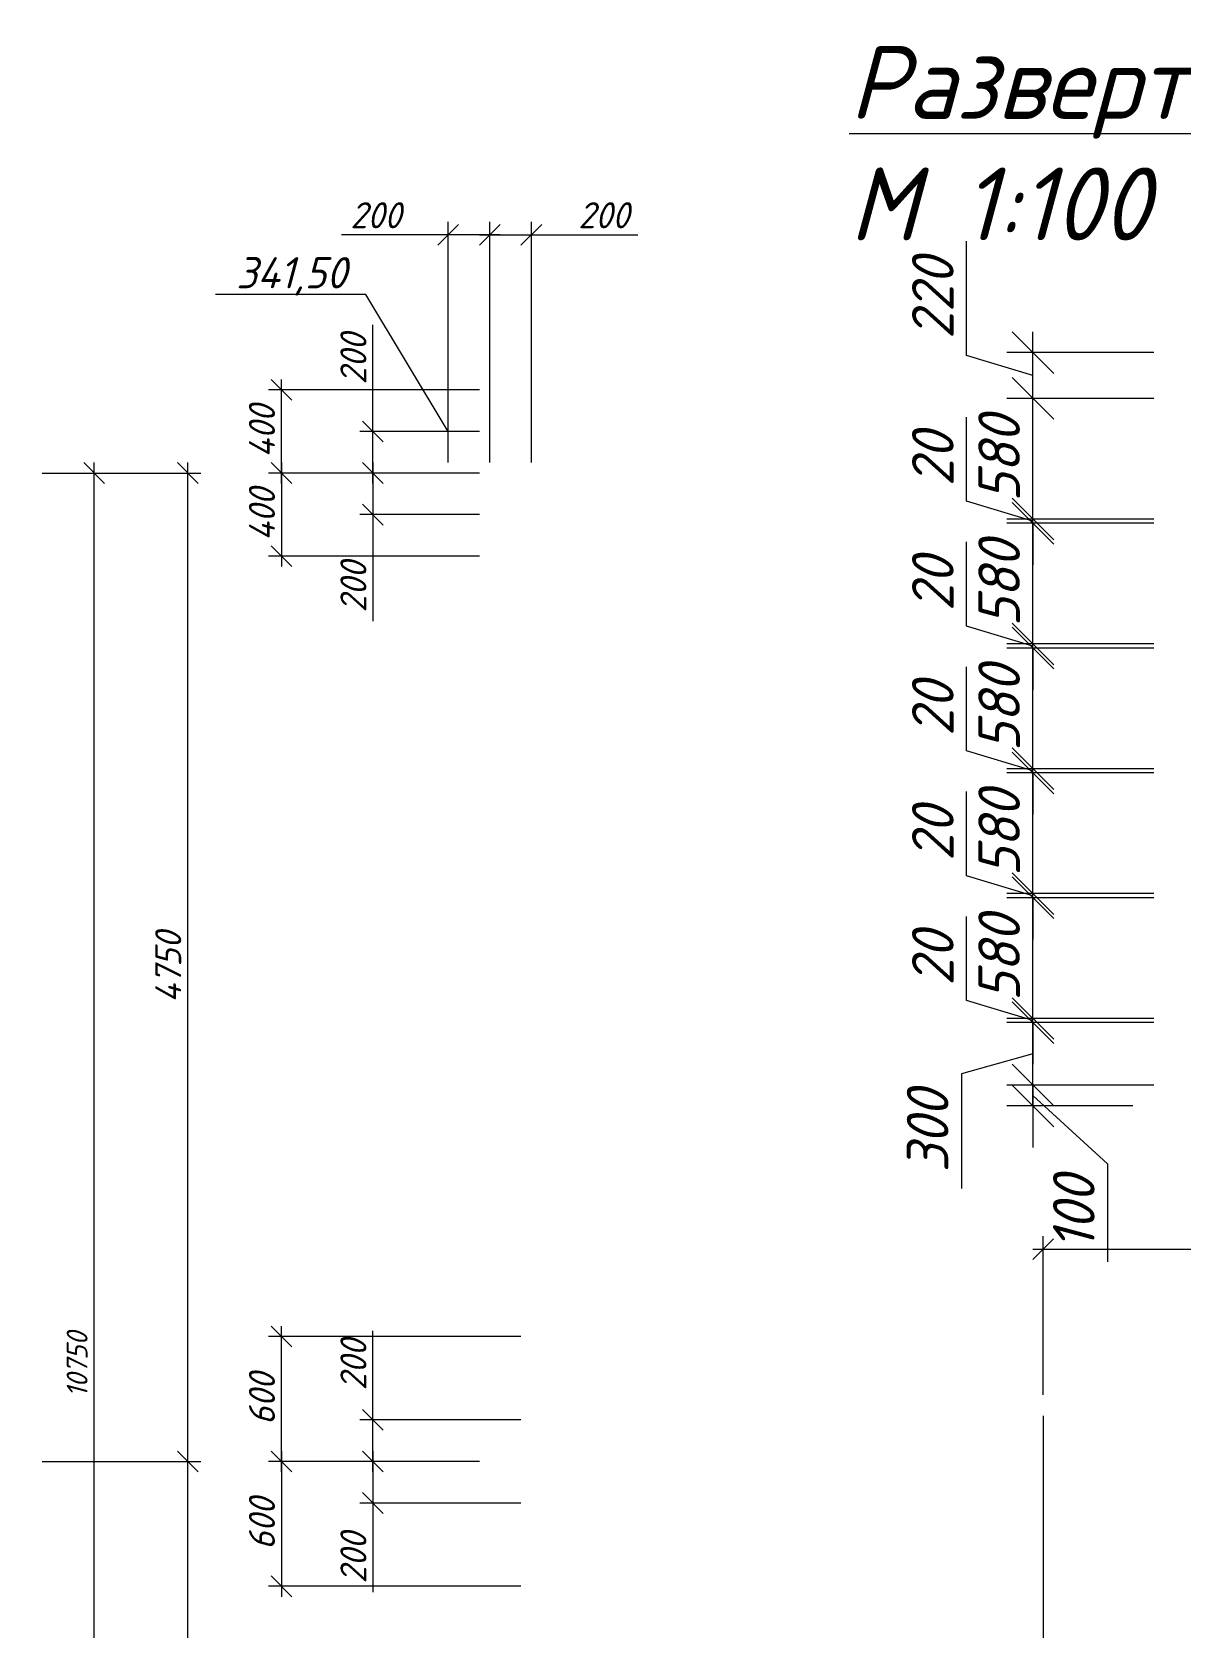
# Model space of a CAD drawing. Header units: millimetres. Extents: x 339888 to 1025294, y -263818 to -40540.
# Drawn here: x 962193 to 967711, y -219924 to -212258 of the extents above; entities that cross this region are included whole.
import ezdxf
from ezdxf import colors
from ezdxf.entities.mleader import LeaderData, LeaderLine
from ezdxf.math import Vec2, Vec3

# ---------------------------------------------------------------- set-up
doc = ezdxf.new("R2010")
doc.units = ezdxf.units.MM
doc.layers.get('0').update_dxf_attribs({"lineweight": 15})
for name, color, linetype, lineweight in [('0 @ 100', 7, 'Continuous', 15), ('0 @ 50', 7, 'Continuous', 15), ('Размеры', 250, 'Continuous', 18), ('Размеры @ 50', 250, 'Continuous', 18)]:
    doc.layers.add(name, color=color, linetype=linetype, lineweight=lineweight)
doc.styles.add('ГОСТ 2', font='GOST_Common Italic.ttf', dxfattribs={"height": 2})
doc.styles.add('ГОСТ 2.5', font='GOST_Common Italic.ttf', dxfattribs={"height": 2.5})
doc.styles.add('ГОСТ 3', font='GOST_Common Italic.ttf', dxfattribs={"height": 3})
doc.dimstyles.new('ГОСТ_2.5К', dxfattribs={"dimtxt": 2.5, "dimasz": 2, "dimexe": 1.25, "dimexo": 1, "dimtad": 1, "dimdec": 0, "dimtxsty": 'ГОСТ 2.5', "dimblk": 'OBLIQUE', "dimcen": -2, "dimdle": 1, "dimclrd": 251, "dimclre": 251, "dimclrt": 251, "dimadec": 1, "dimazin": 0, "dimtfac": 1, "dimtdec": 0, "dimtmove": 0, "dimatfit": 3, "dimfxl": 1, "dimlwd": 15, "dimlwe": 15, "dimarcsym": 1})
doc.dimstyles.new('ГОСТ_2К', dxfattribs={"dimtxt": 2, "dimasz": 2, "dimexe": 1.25, "dimexo": 1, "dimtad": 1, "dimdec": 0, "dimtxsty": 'ГОСТ 2', "dimblk": 'OBLIQUE', "dimcen": -2.5, "dimdle": 1, "dimclrd": 251, "dimclre": 251, "dimclrt": 256, "dimadec": 1, "dimazin": 0, "dimtfac": 1, "dimtdec": 0, "dimtmove": 0, "dimatfit": 3, "dimfxl": 1, "dimlwd": 15, "dimlwe": 15, "dimarcsym": 1})

# ---------------------------------------------------------------- blocks, each defined once
blk = doc.blocks.new('_Oblique')
at = {"color": 0, "linetype": 'ByBlock', "lineweight": -2}
blk.add_line((-0.5, -0.5), (0.5, 0.5), dxfattribs=at)
blk = doc.blocks.new('*D36')
at = {"layer": 'Defpoints', "color": 0, "lineweight": 15, "transparency": 16777216}
for p in [(967053.3, -218858.3), (967053.3, -226128.1), (964393.3, -226878.7)]:
    blk.add_point(p, dxfattribs=at)
at = {"layer": 'Размеры', "color": 251, "lineweight": 15, "transparency": 16777216}
for p, q in [((967053.3, -218908.3), (967053.3, -226190.6)), ((964393.3, -226828.7), (964393.3, -226065.6)), ((964343.3, -226128.1), (967103.3, -226128.1))]:
    blk.add_line(p, q, dxfattribs=at)
at = {"layer": 'Размеры', "color": 251, "lineweight": 15, "transparency": 16777216, "xscale": 100, "yscale": 100, "zscale": 100, "rotation": 180}
blk.add_blockref('_Oblique', (964393.3, -226128.1), dxfattribs=at)
at = {"layer": 'Размеры', "color": 251, "lineweight": 15, "transparency": 16777216, "xscale": 100, "yscale": 100, "zscale": 100}
blk.add_blockref('_Oblique', (967053.3, -226128.1), dxfattribs=at)
at = {"layer": 'Размеры', "color": 251, "transparency": 16777216, "insert": (965723.3, -226034.3), "char_height": 125, "attachment_point": 5, "style": 'ГОСТ 2.5'}
blk.add_mtext('2660', dxfattribs=at)
blk = doc.blocks.new('*D37')
at = {"layer": 'Defpoints', "color": 0, "lineweight": 15, "transparency": 16777216}
for p in [(970753.3, -218107.7), (967053.3, -218858.3), (970753.3, -218858.3)]:
    blk.add_point(p, dxfattribs=at)
at = {"layer": 'Размеры', "color": 251, "lineweight": 15, "transparency": 16777216}
for p, q in [((967053.3, -218808.3), (967053.3, -218045.2)), ((970753.3, -218808.3), (970753.3, -218045.2)), ((967003.3, -218107.7), (970803.3, -218107.7))]:
    blk.add_line(p, q, dxfattribs=at)
at = {"layer": 'Размеры', "color": 251, "lineweight": 15, "transparency": 16777216, "xscale": 100, "yscale": 100, "zscale": 100, "rotation": 180}
blk.add_blockref('_Oblique', (967053.3, -218107.7), dxfattribs=at)
at = {"layer": 'Размеры', "color": 251, "lineweight": 15, "transparency": 16777216, "xscale": 100, "yscale": 100, "zscale": 100}
blk.add_blockref('_Oblique', (970753.3, -218107.7), dxfattribs=at)
at = {"layer": 'Размеры', "color": 251, "transparency": 16777216, "insert": (968903.3, -218013.1), "char_height": 125, "attachment_point": 5, "style": 'ГОСТ 2.5'}
blk.add_mtext('3700', dxfattribs=at)
blk = doc.blocks.new('*D43')
at = {"layer": 'Defpoints', "color": 0, "lineweight": 15, "transparency": 16777216}
for p in [(962192.8, -219127.7), (962942.5, -219127.7), (962192.8, -223877.7)]:
    blk.add_point(p, dxfattribs=at)
at = {"layer": 'Размеры', "color": 251, "lineweight": 15, "transparency": 16777216}
for p, q in [((962942.5, -223927.7), (962942.5, -219077.7)), ((962242.8, -219127.7), (963005, -219127.7)), ((962242.8, -223877.7), (963005, -223877.7))]:
    blk.add_line(p, q, dxfattribs=at)
at = {"layer": 'Размеры', "color": 251, "lineweight": 15, "transparency": 16777216, "xscale": 100, "yscale": 100, "zscale": 100}
for p, rotation in [((962942.5, -219127.7), 90), ((962942.5, -223877.7), 270)]:
    blk.add_blockref('_Oblique', p, dxfattribs=dict(at, rotation=rotation))
at = {"layer": 'Размеры', "color": 251, "transparency": 16777216, "insert": (962847.9, -221502.7), "char_height": 125, "attachment_point": 5, "rotation": 90, "style": 'ГОСТ 2.5'}
blk.add_mtext('4750', dxfattribs=at)
blk = doc.blocks.new('*D44')
at = {"layer": 'Defpoints', "color": 0, "lineweight": 15, "transparency": 16777216}
for p in [(962192.8, -214377.7), (962942.5, -214377.7), (962192.8, -219127.7)]:
    blk.add_point(p, dxfattribs=at)
at = {"layer": 'Размеры', "color": 251, "lineweight": 15, "transparency": 16777216}
for p, q in [((962942.5, -219177.7), (962942.5, -214327.7)), ((962242.8, -214377.7), (963005, -214377.7)), ((962242.8, -219127.7), (963005, -219127.7))]:
    blk.add_line(p, q, dxfattribs=at)
at = {"layer": 'Размеры', "color": 251, "lineweight": 15, "transparency": 16777216, "xscale": 100, "yscale": 100, "zscale": 100}
for p, rotation in [((962942.5, -214377.7), 90), ((962942.5, -219127.7), 270)]:
    blk.add_blockref('_Oblique', p, dxfattribs=dict(at, rotation=rotation))
at = {"layer": 'Размеры', "color": 251, "transparency": 16777216, "insert": (962847.9, -216752.7), "char_height": 125, "attachment_point": 5, "rotation": 90, "style": 'ГОСТ 2.5'}
blk.add_mtext('4750', dxfattribs=at)
blk = doc.blocks.new('*D45')
at = {"color": 251, "lineweight": 15, "transparency": 16777216}
for p, q in [((962492, -225177.7), (962492, -214327.7)), ((962242.8, -214377.7), (962554.5, -214377.7)), ((962242.8, -225127.7), (962554.5, -225127.7))]:
    blk.add_line(p, q, dxfattribs=at)
at = {"layer": 'Defpoints', "color": 0, "lineweight": 15, "transparency": 16777216}
for p in [(962192.8, -214377.7), (962492, -214377.7), (962192.8, -225127.7)]:
    blk.add_point(p, dxfattribs=at)
at = {"color": 251, "lineweight": 15, "transparency": 16777216, "xscale": 100, "yscale": 100, "zscale": 100}
for p, rotation in [((962492, -214377.7), 90), ((962492, -225127.7), 270)]:
    blk.add_blockref('_Oblique', p, dxfattribs=dict(at, rotation=rotation))
at = {"transparency": 16777216, "insert": (962410.1, -218662.4), "char_height": 100, "attachment_point": 5, "rotation": 90, "style": 'ГОСТ 2'}
blk.add_mtext('10750', dxfattribs=at)
blk = doc.blocks.new('_None')
blk = doc.blocks.new('*D48')
at = {"color": 251, "lineweight": 15, "transparency": 16777216}
for p, q in [((963831.8, -214177.7), (963831.8, -213665.9)), ((964343.3, -214177.7), (963769.3, -214177.7)), ((963831.8, -214427.7), (963831.8, -214177.7)), ((964343.3, -214377.7), (963769.3, -214377.7))]:
    blk.add_line(p, q, dxfattribs=at)
at = {"layer": 'Defpoints', "color": 0, "lineweight": 15, "transparency": 16777216}
for p in [(963831.8, -214177.7), (964393.3, -214177.7), (964393.3, -214377.7)]:
    blk.add_point(p, dxfattribs=at)
at = {"color": 251, "lineweight": 15, "transparency": 16777216, "xscale": 100, "yscale": 100, "zscale": 100}
for p, rotation in [((963831.8, -214177.7), 90), ((963831.8, -214377.7), 270)]:
    blk.add_blockref('_Oblique', p, dxfattribs=dict(at, rotation=rotation))
at = {"color": 251, "transparency": 16777216, "insert": (963738, -213829.9), "char_height": 125, "attachment_point": 5, "rotation": 90, "style": 'ГОСТ 2.5'}
blk.add_mtext('200', dxfattribs=at)
blk = doc.blocks.new('*D49')
at = {"color": 251, "lineweight": 15, "transparency": 16777216}
for p, q in [((963392.2, -214427.7), (963392.2, -213927.7)), ((964343.3, -213977.7), (963329.7, -213977.7)), ((964343.3, -214377.7), (963329.7, -214377.7))]:
    blk.add_line(p, q, dxfattribs=at)
at = {"layer": 'Defpoints', "color": 0, "lineweight": 15, "transparency": 16777216}
for p in [(963392.2, -213977.7), (964393.3, -213977.7), (964393.3, -214377.7)]:
    blk.add_point(p, dxfattribs=at)
at = {"color": 251, "lineweight": 15, "transparency": 16777216, "xscale": 100, "yscale": 100, "zscale": 100}
for p, rotation in [((963392.2, -213977.7), 90), ((963392.2, -214377.7), 270)]:
    blk.add_blockref('_Oblique', p, dxfattribs=dict(at, rotation=rotation))
at = {"color": 251, "transparency": 16777216, "insert": (963298.4, -214177.7), "char_height": 125, "attachment_point": 5, "rotation": 90, "style": 'ГОСТ 2.5'}
blk.add_mtext('400', dxfattribs=at)
blk = doc.blocks.new('*D50')
at = {"color": 251, "lineweight": 15, "transparency": 16777216}
for p, q in [((963831.8, -214327.7), (963831.8, -214577.7)), ((964343.3, -214377.7), (963769.3, -214377.7)), ((964343.3, -214577.7), (963769.3, -214577.7)), ((963831.8, -214577.7), (963831.8, -215089.5))]:
    blk.add_line(p, q, dxfattribs=at)
at = {"layer": 'Defpoints', "color": 0, "lineweight": 15, "transparency": 16777216}
for p in [(964393.3, -214377.7), (963831.8, -214577.7), (964393.3, -214577.7)]:
    blk.add_point(p, dxfattribs=at)
at = {"color": 251, "lineweight": 15, "transparency": 16777216, "xscale": 100, "yscale": 100, "zscale": 100}
for p, rotation in [((963831.8, -214377.7), 90), ((963831.8, -214577.7), 270)]:
    blk.add_blockref('_Oblique', p, dxfattribs=dict(at, rotation=rotation))
at = {"color": 251, "transparency": 16777216, "insert": (963738, -214925.4), "char_height": 125, "attachment_point": 5, "rotation": 90, "style": 'ГОСТ 2.5'}
blk.add_mtext('200', dxfattribs=at)
blk = doc.blocks.new('*D51')
at = {"color": 251, "lineweight": 15, "transparency": 16777216}
for p, q in [((963392.2, -214327.7), (963392.2, -214827.7)), ((964343.3, -214377.7), (963329.7, -214377.7)), ((964343.3, -214777.7), (963329.7, -214777.7))]:
    blk.add_line(p, q, dxfattribs=at)
at = {"layer": 'Defpoints', "color": 0, "lineweight": 15, "transparency": 16777216}
for p in [(964393.3, -214377.7), (963392.2, -214777.7), (964393.3, -214777.7)]:
    blk.add_point(p, dxfattribs=at)
at = {"color": 251, "lineweight": 15, "transparency": 16777216, "xscale": 100, "yscale": 100, "zscale": 100}
for p, rotation in [((963392.2, -214377.7), 90), ((963392.2, -214777.7), 270)]:
    blk.add_blockref('_Oblique', p, dxfattribs=dict(at, rotation=rotation))
at = {"color": 251, "transparency": 16777216, "insert": (963298.4, -214577.7), "char_height": 125, "attachment_point": 5, "rotation": 90, "style": 'ГОСТ 2.5'}
blk.add_mtext('400', dxfattribs=at)
blk = doc.blocks.new('*D52')
at = {"color": 251, "lineweight": 15, "transparency": 16777216}
for p, q in [((963831.8, -218927.7), (963831.8, -218499.6)), ((964543.3, -218927.7), (963769.3, -218927.7)), ((963831.8, -219177.7), (963831.8, -218927.7)), ((964343.3, -219127.7), (963769.3, -219127.7))]:
    blk.add_line(p, q, dxfattribs=at)
at = {"layer": 'Defpoints', "color": 0, "lineweight": 15, "transparency": 16777216}
for p in [(963831.8, -218927.7), (964593.3, -218927.7), (964393.3, -219127.7)]:
    blk.add_point(p, dxfattribs=at)
at = {"color": 251, "lineweight": 15, "transparency": 16777216, "xscale": 100, "yscale": 100, "zscale": 100}
for p, rotation in [((963831.8, -218927.7), 90), ((963831.8, -219127.7), 270)]:
    blk.add_blockref('_Oblique', p, dxfattribs=dict(at, rotation=rotation))
at = {"color": 251, "transparency": 16777216, "insert": (963738, -218663.7), "char_height": 125, "attachment_point": 5, "rotation": 90, "style": 'ГОСТ 2.5'}
blk.add_mtext('200', dxfattribs=at)
blk = doc.blocks.new('*D53')
at = {"color": 251, "lineweight": 15, "transparency": 16777216}
for p, q in [((963392.2, -219177.7), (963392.2, -218477.7)), ((964543.3, -218527.7), (963329.7, -218527.7)), ((964343.3, -219127.7), (963329.7, -219127.7))]:
    blk.add_line(p, q, dxfattribs=at)
at = {"layer": 'Defpoints', "color": 0, "lineweight": 15, "transparency": 16777216}
for p in [(963392.2, -218527.7), (964593.3, -218527.7), (964393.3, -219127.7)]:
    blk.add_point(p, dxfattribs=at)
at = {"color": 251, "lineweight": 15, "transparency": 16777216, "xscale": 100, "yscale": 100, "zscale": 100}
for p, rotation in [((963392.2, -218527.7), 90), ((963392.2, -219127.7), 270)]:
    blk.add_blockref('_Oblique', p, dxfattribs=dict(at, rotation=rotation))
at = {"color": 251, "transparency": 16777216, "insert": (963298.4, -218827.7), "char_height": 125, "attachment_point": 5, "rotation": 90, "style": 'ГОСТ 2.5'}
blk.add_mtext('600', dxfattribs=at)
blk = doc.blocks.new('*D54')
at = {"color": 251, "lineweight": 15, "transparency": 16777216}
for p, q in [((963831.8, -219077.7), (963831.8, -219327.7)), ((964343.3, -219127.7), (963769.3, -219127.7)), ((964543.3, -219327.7), (963769.3, -219327.7)), ((963831.8, -219327.7), (963831.8, -219755.7))]:
    blk.add_line(p, q, dxfattribs=at)
at = {"layer": 'Defpoints', "color": 0, "lineweight": 15, "transparency": 16777216}
for p in [(964393.3, -219127.7), (963831.8, -219327.7), (964593.3, -219327.7)]:
    blk.add_point(p, dxfattribs=at)
at = {"color": 251, "lineweight": 15, "transparency": 16777216, "xscale": 100, "yscale": 100, "zscale": 100}
for p, rotation in [((963831.8, -219127.7), 90), ((963831.8, -219327.7), 270)]:
    blk.add_blockref('_Oblique', p, dxfattribs=dict(at, rotation=rotation))
at = {"color": 251, "transparency": 16777216, "insert": (963738, -219591.7), "char_height": 125, "attachment_point": 5, "rotation": 90, "style": 'ГОСТ 2.5'}
blk.add_mtext('200', dxfattribs=at)
blk = doc.blocks.new('*D55')
at = {"color": 251, "lineweight": 15, "transparency": 16777216}
for p, q in [((963392.2, -219077.7), (963392.2, -219777.7)), ((964343.3, -219127.7), (963329.7, -219127.7)), ((964543.3, -219727.7), (963329.7, -219727.7))]:
    blk.add_line(p, q, dxfattribs=at)
at = {"layer": 'Defpoints', "color": 0, "lineweight": 15, "transparency": 16777216}
for p in [(964393.3, -219127.7), (963392.2, -219727.7), (964593.3, -219727.7)]:
    blk.add_point(p, dxfattribs=at)
at = {"color": 251, "lineweight": 15, "transparency": 16777216, "xscale": 100, "yscale": 100, "zscale": 100}
for p, rotation in [((963392.2, -219127.7), 90), ((963392.2, -219727.7), 270)]:
    blk.add_blockref('_Oblique', p, dxfattribs=dict(at, rotation=rotation))
at = {"color": 251, "transparency": 16777216, "insert": (963298.4, -219427.7), "char_height": 125, "attachment_point": 5, "rotation": 90, "style": 'ГОСТ 2.5'}
blk.add_mtext('600', dxfattribs=at)
blk = doc.blocks.new('*D60')
at = {"color": 251, "lineweight": 15, "transparency": 16777216}
for p, q in [((964193.3, -214327.7), (964193.3, -213170.1)), ((964393.3, -214327.7), (964393.3, -213170.1)), ((964193.3, -213232.6), (963681.5, -213232.6)), ((964443.3, -213232.6), (964193.3, -213232.6))]:
    blk.add_line(p, q, dxfattribs=at)
at = {"layer": 'Defpoints', "color": 0, "lineweight": 15, "transparency": 16777216}
for p in [(964193.3, -213232.6), (964193.3, -214377.7), (964393.3, -214377.7)]:
    blk.add_point(p, dxfattribs=at)
at = {"color": 251, "lineweight": 15, "transparency": 16777216, "xscale": 100, "yscale": 100, "zscale": 100, "rotation": 180}
blk.add_blockref('_Oblique', (964193.3, -213232.6), dxfattribs=at)
at = {"color": 251, "lineweight": 15, "transparency": 16777216, "xscale": 100, "yscale": 100, "zscale": 100}
blk.add_blockref('_Oblique', (964393.3, -213232.6), dxfattribs=at)
at = {"color": 251, "transparency": 16777216, "insert": (963845.5, -213138.9), "char_height": 125, "attachment_point": 5, "style": 'ГОСТ 2.5'}
blk.add_mtext('200', dxfattribs=at)
blk = doc.blocks.new('*D61')
at = {"color": 251, "lineweight": 15, "transparency": 16777216}
for p, q in [((964393.3, -214327.7), (964393.3, -213170.1)), ((964593.3, -214327.7), (964593.3, -213170.1)), ((964343.3, -213232.6), (964593.3, -213232.6)), ((964593.3, -213232.6), (965105.1, -213232.6))]:
    blk.add_line(p, q, dxfattribs=at)
at = {"layer": 'Defpoints', "color": 0, "lineweight": 15, "transparency": 16777216}
for p in [(964593.3, -213232.6), (964393.3, -214377.7), (964593.3, -214377.7)]:
    blk.add_point(p, dxfattribs=at)
at = {"color": 251, "lineweight": 15, "transparency": 16777216, "xscale": 100, "yscale": 100, "zscale": 100, "rotation": 180}
blk.add_blockref('_Oblique', (964393.3, -213232.6), dxfattribs=at)
at = {"color": 251, "lineweight": 15, "transparency": 16777216, "xscale": 100, "yscale": 100, "zscale": 100}
blk.add_blockref('_Oblique', (964593.3, -213232.6), dxfattribs=at)
at = {"color": 251, "transparency": 16777216, "insert": (964941.1, -213138.9), "char_height": 125, "attachment_point": 5, "style": 'ГОСТ 2.5'}
blk.add_mtext('200', dxfattribs=at)
blk = doc.blocks.new('*D88')
at = {"color": 251, "lineweight": 15, "transparency": 16777216}
for p, q in [((967004, -217419.1), (967004, -216919.1)), ((967584.8, -217019.1), (966879, -217019.1)), ((967004, -217169.1), (966660.2, -217265.7)), ((966660.2, -217265.7), (966660.2, -217815.5)), ((967584.8, -217319.1), (966879, -217319.1))]:
    blk.add_line(p, q, dxfattribs=at)
at = {"layer": 'Defpoints', "color": 0, "lineweight": 15, "transparency": 16777216}
for p in [(967004, -217019.1), (967684.8, -217019.1), (967684.8, -217319.1)]:
    blk.add_point(p, dxfattribs=at)
at = {"color": 251, "lineweight": 15, "transparency": 16777216, "xscale": 200, "yscale": 200, "zscale": 200}
for p, rotation in [((967004, -217019.1), 90), ((967004, -217319.1), 270)]:
    blk.add_blockref('_Oblique', p, dxfattribs=dict(at, rotation=rotation))
at = {"transparency": 16777216, "insert": (966497.7, -217540.6), "char_height": 200, "attachment_point": 5, "rotation": 90, "style": 'ГОСТ 2'}
blk.add_mtext('300', dxfattribs=at)
blk = doc.blocks.new('*D89')
at = {"color": 251, "lineweight": 15, "transparency": 16777216}
for p, q in [((966685.2, -216913.4), (966685.2, -216508.6)), ((967004, -216999.1), (967004, -216799.1)), ((967004, -217009.1), (966685.2, -216913.4)), ((967584.8, -216999.1), (966879, -216999.1)), ((967584.8, -217019.1), (966879, -217019.1)), ((967004, -217019.1), (967004, -216999.1)), ((967004, -217019.1), (967004, -216999.1)), ((967004, -217019.1), (967004, -217219.1))]:
    blk.add_line(p, q, dxfattribs=at)
at = {"layer": 'Defpoints', "color": 0, "lineweight": 15, "transparency": 16777216}
for p in [(967004, -216999.1), (967684.8, -216999.1), (967684.8, -217019.1)]:
    blk.add_point(p, dxfattribs=at)
at = {"color": 251, "lineweight": 15, "transparency": 16777216, "xscale": 200, "yscale": 200, "zscale": 200}
for p, rotation in [((967004, -216999.1), 270), ((967004, -217019.1), 90)]:
    blk.add_blockref('_Oblique', p, dxfattribs=dict(at, rotation=rotation))
at = {"transparency": 16777216, "insert": (966522.7, -216711), "char_height": 200, "attachment_point": 5, "rotation": 90, "style": 'ГОСТ 2'}
blk.add_mtext('20', dxfattribs=at)
blk = doc.blocks.new('*D90')
at = {"color": 251, "lineweight": 15, "transparency": 16777216}
for p, q in [((966685.2, -215113.4), (966685.2, -214708.6)), ((967004, -215199.1), (967004, -214999.1)), ((967004, -215209.1), (966685.2, -215113.4)), ((967584.8, -215199.1), (966879, -215199.1)), ((967584.8, -215219.1), (966879, -215219.1)), ((967004, -215219.1), (967004, -215199.1)), ((967004, -215219.1), (967004, -215199.1)), ((967004, -215219.1), (967004, -215419.1))]:
    blk.add_line(p, q, dxfattribs=at)
at = {"layer": 'Defpoints', "color": 0, "lineweight": 15, "transparency": 16777216}
for p in [(967004, -215199.1), (967684.8, -215199.1), (967684.8, -215219.1)]:
    blk.add_point(p, dxfattribs=at)
at = {"color": 251, "lineweight": 15, "transparency": 16777216, "xscale": 200, "yscale": 200, "zscale": 200}
for p, rotation in [((967004, -215199.1), 270), ((967004, -215219.1), 90)]:
    blk.add_blockref('_Oblique', p, dxfattribs=dict(at, rotation=rotation))
at = {"transparency": 16777216, "insert": (966522.7, -214911), "char_height": 200, "attachment_point": 5, "rotation": 90, "style": 'ГОСТ 2'}
blk.add_mtext('20', dxfattribs=at)
blk = doc.blocks.new('*D91')
at = {"color": 251, "lineweight": 15, "transparency": 16777216}
for p, q in [((967004, -215299.1), (967004, -214519.1)), ((967584.8, -214619.1), (966879, -214619.1)), ((967584.8, -215199.1), (966879, -215199.1))]:
    blk.add_line(p, q, dxfattribs=at)
at = {"layer": 'Defpoints', "color": 0, "lineweight": 15, "transparency": 16777216}
for p in [(967004, -214619.1), (967684.8, -214619.1), (967684.8, -215199.1)]:
    blk.add_point(p, dxfattribs=at)
at = {"color": 251, "lineweight": 15, "transparency": 16777216, "xscale": 200, "yscale": 200, "zscale": 200}
for p, rotation in [((967004, -214619.1), 90), ((967004, -215199.1), 270)]:
    blk.add_blockref('_Oblique', p, dxfattribs=dict(at, rotation=rotation))
at = {"transparency": 16777216, "insert": (966841.5, -214909.1), "char_height": 200, "attachment_point": 5, "rotation": 90, "style": 'ГОСТ 2'}
blk.add_mtext('580', dxfattribs=at)
blk = doc.blocks.new('*D92')
at = {"color": 251, "lineweight": 15, "transparency": 16777216}
for p, q in [((966685.2, -214513.4), (966685.2, -214108.6)), ((967004, -214599.1), (967004, -214399.1)), ((967004, -214609.1), (966685.2, -214513.4)), ((967584.8, -214599.1), (966879, -214599.1)), ((967584.8, -214619.1), (966879, -214619.1)), ((967004, -214619.1), (967004, -214599.1)), ((967004, -214619.1), (967004, -214599.1)), ((967004, -214619.1), (967004, -214819.1))]:
    blk.add_line(p, q, dxfattribs=at)
at = {"layer": 'Defpoints', "color": 0, "lineweight": 15, "transparency": 16777216}
for p in [(967004, -214599.1), (967684.8, -214599.1), (967684.8, -214619.1)]:
    blk.add_point(p, dxfattribs=at)
at = {"color": 251, "lineweight": 15, "transparency": 16777216, "xscale": 200, "yscale": 200, "zscale": 200}
for p, rotation in [((967004, -214599.1), 270), ((967004, -214619.1), 90)]:
    blk.add_blockref('_Oblique', p, dxfattribs=dict(at, rotation=rotation))
at = {"transparency": 16777216, "insert": (966522.7, -214311), "char_height": 200, "attachment_point": 5, "rotation": 90, "style": 'ГОСТ 2'}
blk.add_mtext('20', dxfattribs=at)
blk = doc.blocks.new('*D93')
at = {"color": 251, "lineweight": 15, "transparency": 16777216}
for p, q in [((967004, -214699.1), (967004, -213919.1)), ((967584.8, -214019.1), (966879, -214019.1)), ((967584.8, -214599.1), (966879, -214599.1))]:
    blk.add_line(p, q, dxfattribs=at)
at = {"layer": 'Defpoints', "color": 0, "lineweight": 15, "transparency": 16777216}
for p in [(967004, -214019.1), (967684.8, -214019.1), (967684.8, -214599.1)]:
    blk.add_point(p, dxfattribs=at)
at = {"color": 251, "lineweight": 15, "transparency": 16777216, "xscale": 200, "yscale": 200, "zscale": 200}
for p, rotation in [((967004, -214019.1), 90), ((967004, -214599.1), 270)]:
    blk.add_blockref('_Oblique', p, dxfattribs=dict(at, rotation=rotation))
at = {"transparency": 16777216, "insert": (966841.5, -214309.1), "char_height": 200, "attachment_point": 5, "rotation": 90, "style": 'ГОСТ 2'}
blk.add_mtext('580', dxfattribs=at)
blk = doc.blocks.new('*D94')
at = {"color": 251, "lineweight": 15, "transparency": 16777216}
for p, q in [((966685.2, -213813.4), (966685.2, -213263.6)), ((967004, -214119.1), (967004, -213699.1)), ((967584.8, -213799.1), (966879, -213799.1)), ((967004, -213909.1), (966685.2, -213813.4)), ((967584.8, -214019.1), (966879, -214019.1))]:
    blk.add_line(p, q, dxfattribs=at)
at = {"layer": 'Defpoints', "color": 0, "lineweight": 15, "transparency": 16777216}
for p in [(967004, -213799.1), (967684.8, -213799.1), (967684.8, -214019.1)]:
    blk.add_point(p, dxfattribs=at)
at = {"color": 251, "lineweight": 15, "transparency": 16777216, "xscale": 200, "yscale": 200, "zscale": 200}
for p, rotation in [((967004, -213799.1), 90), ((967004, -214019.1), 270)]:
    blk.add_blockref('_Oblique', p, dxfattribs=dict(at, rotation=rotation))
at = {"transparency": 16777216, "insert": (966522.7, -213538.5), "char_height": 200, "attachment_point": 5, "rotation": 90, "style": 'ГОСТ 2'}
blk.add_mtext('220', dxfattribs=at)
blk = doc.blocks.new('*D95')
at = {"color": 251, "lineweight": 15, "transparency": 16777216}
for p, q in [((967004, -217319.1), (967004, -217119.1)), ((967484.8, -217319.1), (966879, -217319.1)), ((967004, -217319.1), (967004, -217419.1)), ((967004, -217319.1), (967004, -217419.1)), ((967004, -217369.1), (967362.9, -217697.7)), ((967484.8, -217419.1), (966879, -217419.1)), ((967004, -217419.1), (967004, -217619.1)), ((967362.9, -217697.7), (967362.9, -218169.1))]:
    blk.add_line(p, q, dxfattribs=at)
at = {"layer": 'Defpoints', "color": 0, "lineweight": 15, "transparency": 16777216}
for p in [(967584.8, -217319.1), (967004, -217419.1), (967584.8, -217419.1)]:
    blk.add_point(p, dxfattribs=at)
at = {"color": 251, "lineweight": 15, "transparency": 16777216, "xscale": 200, "yscale": 200, "zscale": 200}
for p, rotation in [((967004, -217319.1), 270), ((967004, -217419.1), 90)]:
    blk.add_blockref('_Oblique', p, dxfattribs=dict(at, rotation=rotation))
at = {"transparency": 16777216, "insert": (967200.4, -217933.4), "char_height": 200, "attachment_point": 5, "rotation": 90, "style": 'ГОСТ 2'}
blk.add_mtext('100', dxfattribs=at)
blk = doc.blocks.new('*D198')
at = {"color": 251, "lineweight": 15, "transparency": 16777216}
for p, q in [((966685.2, -216313.4), (966685.2, -215908.6)), ((967004, -216399.1), (967004, -216199.1)), ((967004, -216409.1), (966685.2, -216313.4)), ((967584.8, -216399.1), (966879, -216399.1)), ((967004, -216419.1), (967004, -216399.1)), ((967004, -216419.1), (967004, -216399.1)), ((967584.8, -216419.1), (966879, -216419.1)), ((967004, -216419.1), (967004, -216619.1))]:
    blk.add_line(p, q, dxfattribs=at)
at = {"layer": 'Defpoints', "color": 0, "lineweight": 15, "transparency": 16777216}
for p in [(967004, -216399.1), (967684.8, -216399.1), (967684.8, -216419.1)]:
    blk.add_point(p, dxfattribs=at)
at = {"color": 251, "lineweight": 15, "transparency": 16777216, "xscale": 200, "yscale": 200, "zscale": 200}
for p, rotation in [((967004, -216399.1), 270), ((967004, -216419.1), 90)]:
    blk.add_blockref('_Oblique', p, dxfattribs=dict(at, rotation=rotation))
at = {"transparency": 16777216, "insert": (966522.7, -216111), "char_height": 200, "attachment_point": 5, "rotation": 90, "style": 'ГОСТ 2'}
blk.add_mtext('20', dxfattribs=at)
blk = doc.blocks.new('*D199')
at = {"color": 251, "lineweight": 15, "transparency": 16777216}
for p, q in [((967004, -216499.1), (967004, -215719.1)), ((967584.8, -215819.1), (966879, -215819.1)), ((967584.8, -216399.1), (966879, -216399.1))]:
    blk.add_line(p, q, dxfattribs=at)
at = {"layer": 'Defpoints', "color": 0, "lineweight": 15, "transparency": 16777216}
for p in [(967004, -215819.1), (967684.8, -215819.1), (967684.8, -216399.1)]:
    blk.add_point(p, dxfattribs=at)
at = {"color": 251, "lineweight": 15, "transparency": 16777216, "xscale": 200, "yscale": 200, "zscale": 200}
for p, rotation in [((967004, -215819.1), 90), ((967004, -216399.1), 270)]:
    blk.add_blockref('_Oblique', p, dxfattribs=dict(at, rotation=rotation))
at = {"transparency": 16777216, "insert": (966841.5, -216109.1), "char_height": 200, "attachment_point": 5, "rotation": 90, "style": 'ГОСТ 2'}
blk.add_mtext('580', dxfattribs=at)
blk = doc.blocks.new('*D200')
at = {"color": 251, "lineweight": 15, "transparency": 16777216}
for p, q in [((966685.2, -215713.4), (966685.2, -215308.6)), ((967004, -215799.1), (967004, -215599.1)), ((967004, -215809.1), (966685.2, -215713.4)), ((967584.8, -215799.1), (966879, -215799.1)), ((967004, -215819.1), (967004, -215799.1)), ((967004, -215819.1), (967004, -215799.1)), ((967584.8, -215819.1), (966879, -215819.1)), ((967004, -215819.1), (967004, -216019.1))]:
    blk.add_line(p, q, dxfattribs=at)
at = {"layer": 'Defpoints', "color": 0, "lineweight": 15, "transparency": 16777216}
for p in [(967004, -215799.1), (967684.8, -215799.1), (967684.8, -215819.1)]:
    blk.add_point(p, dxfattribs=at)
at = {"color": 251, "lineweight": 15, "transparency": 16777216, "xscale": 200, "yscale": 200, "zscale": 200}
for p, rotation in [((967004, -215799.1), 270), ((967004, -215819.1), 90)]:
    blk.add_blockref('_Oblique', p, dxfattribs=dict(at, rotation=rotation))
at = {"transparency": 16777216, "insert": (966522.7, -215511), "char_height": 200, "attachment_point": 5, "rotation": 90, "style": 'ГОСТ 2'}
blk.add_mtext('20', dxfattribs=at)
blk = doc.blocks.new('*D201')
at = {"color": 251, "lineweight": 15, "transparency": 16777216}
for p, q in [((967004, -215899.1), (967004, -215119.1)), ((967584.8, -215219.1), (966879, -215219.1)), ((967584.8, -215799.1), (966879, -215799.1))]:
    blk.add_line(p, q, dxfattribs=at)
at = {"layer": 'Defpoints', "color": 0, "lineweight": 15, "transparency": 16777216}
for p in [(967004, -215219.1), (967684.8, -215219.1), (967684.8, -215799.1)]:
    blk.add_point(p, dxfattribs=at)
at = {"color": 251, "lineweight": 15, "transparency": 16777216, "xscale": 200, "yscale": 200, "zscale": 200}
for p, rotation in [((967004, -215219.1), 90), ((967004, -215799.1), 270)]:
    blk.add_blockref('_Oblique', p, dxfattribs=dict(at, rotation=rotation))
at = {"transparency": 16777216, "insert": (966841.5, -215509.1), "char_height": 200, "attachment_point": 5, "rotation": 90, "style": 'ГОСТ 2'}
blk.add_mtext('580', dxfattribs=at)
blk = doc.blocks.new('*D460')
at = {"color": 251, "lineweight": 15, "transparency": 16777216}
for p, q in [((967004, -217099.1), (967004, -216319.1)), ((967584.8, -216419.1), (966879, -216419.1)), ((967584.8, -216999.1), (966879, -216999.1))]:
    blk.add_line(p, q, dxfattribs=at)
at = {"layer": 'Defpoints', "color": 0, "lineweight": 15, "transparency": 16777216}
for p in [(967004, -216419.1), (967684.8, -216419.1), (967684.8, -216999.1)]:
    blk.add_point(p, dxfattribs=at)
at = {"color": 251, "lineweight": 15, "transparency": 16777216, "xscale": 200, "yscale": 200, "zscale": 200}
for p, rotation in [((967004, -216419.1), 90), ((967004, -216999.1), 270)]:
    blk.add_blockref('_Oblique', p, dxfattribs=dict(at, rotation=rotation))
at = {"transparency": 16777216, "insert": (966841.5, -216709.1), "char_height": 200, "attachment_point": 5, "rotation": 90, "style": 'ГОСТ 2'}
blk.add_mtext('580', dxfattribs=at)

msp = doc.modelspace()

# ---------------------------------------------------------------- texts
at = {"layer": '0 @ 100', "insert": (965896.48673, -212325.93019), "char_height": 350, "attachment_point": 1, "style": 'ГОСТ 3'}
msp.add_mtext_dynamic_manual_height_columns('\\pi224.89;{\\LРазвертка фундаментов по оси "А"\\P\\pi3516.9;}М 1:100', width=8440.921773, gutter_width=1500, heights=[0], dxfattribs=at)

# ---------------------------------------------------------------- dimensions: what is measured, and where the dimension line sits
at = {"layer": '0 @ 100'}
for base, p1, p2, picture, middle in [((967003.96708, -213799.05916), (967684.84226, -214019.05916), (967684.84226, -213799.05916), '*D94', (966522.71708, -213750.93416)), ((967003.96708, -214599.05916), (967684.84226, -214619.05916), (967684.84226, -214599.05916), '*D92', (966522.71708, -214450.93416)), ((967003.96708, -215199.05916), (967684.84226, -215219.05916), (967684.84226, -215199.05916), '*D90', (966522.71708, -215050.93416)), ((967003.96708, -215799.05916), (967684.84226, -215819.05916), (967684.84226, -215799.05916), '*D200', (966522.71708, -215650.93416)), ((967003.96708, -216399.05916), (967684.84226, -216419.05916), (967684.84226, -216399.05916), '*D198', (966522.71708, -216250.93416)), ((967003.96708, -216999.05916), (967684.84226, -217019.05916), (967684.84226, -216999.05916), '*D89', (966522.71708, -216850.93416))]:
    dim = msp.add_linear_dim(base=base, p1=p1, p2=p2, angle=90, dimstyle='ГОСТ_2К', override={"dimscale": 100, "dimtix": 0, "dimtofl": 1, "dimtmove": 1, "dimatfit": 3}, dxfattribs=at)
    dim.commit()
    dim.dimension.update_dxf_attribs({"geometry": picture, "text_midpoint": middle})
for base, p1, p2, picture, middle in [((967003.96708, -214019.05916), (967684.84226, -214599.05916), (967684.84226, -214019.05916), '*D93', (967003.96708, -214309.05916)), ((967003.96708, -214619.05916), (967684.84226, -215199.05916), (967684.84226, -214619.05916), '*D91', (967003.96708, -214909.05916)), ((967003.96708, -215219.05916), (967684.84226, -215799.05916), (967684.84226, -215219.05916), '*D201', (967003.96708, -215509.05916)), ((967003.96708, -215819.05916), (967684.84226, -216399.05916), (967684.84226, -215819.05916), '*D199', (967003.96708, -216109.05916)), ((967003.96708, -216419.05916), (967684.84226, -216999.05916), (967684.84226, -216419.05916), '*D460', (967003.96708, -216709.05916)), ((967003.96708, -217019.05916), (967684.84226, -217319.05916), (967684.84226, -217019.05916), '*D88', (966660.21708, -217328.19369)), ((967003.96708, -217419.05916), (967584.84226, -217319.05916), (967584.84226, -217419.05916), '*D95', (967362.92139, -217760.21124))]:
    dim = msp.add_linear_dim(base=base, p1=p1, p2=p2, angle=90, dimstyle='ГОСТ_2К', override={"dimscale": 100, "dimtix": 0, "dimtofl": 1, "dimtmove": 1, "dimatfit": 3}, dxfattribs=at)
    dim.commit()
    dim.dimension.update_dxf_attribs({"geometry": picture, "text_midpoint": middle, "dimtype": 160})
at = {"layer": '0 @ 50'}
for base, p1, p2, angle, dimstyle, picture, middle in [((964193.28695, -213232.60492), (964393.28695, -214377.6781), (964193.28695, -214377.6781), 180, 'ГОСТ_2.5К', '*D60', (963845.5218, -213232.60492)), ((963831.78799, -214177.6781), (964393.28695, -214377.6781), (964393.28695, -214177.6781), 90, 'ГОСТ_2.5К', '*D48', (963831.78799, -213829.91295)), ((962492.00424, -214377.6781), (962192.7682, -225127.6781), (962192.7682, -214377.6781), 90, 'ГОСТ_2К', '*D45', (962492.00424, -218662.43263)), ((963831.78799, -214577.6781), (964393.28695, -214377.6781), (964393.28695, -214577.6781), 270, 'ГОСТ_2.5К', '*D50', (963831.78799, -214925.44326)), ((963831.78799, -218927.6781), (964393.28695, -219127.6781), (964593.28695, -218927.6781), 90, 'ГОСТ_2.5К', '*D52', (963831.78799, -218663.66295)), ((963831.78799, -219327.6781), (964393.28695, -219127.6781), (964593.28695, -219327.6781), 270, 'ГОСТ_2.5К', '*D54', (963831.78799, -219591.69326))]:
    dim = msp.add_linear_dim(base=base, p1=p1, p2=p2, angle=angle, dimstyle=dimstyle, override={"dimscale": 50, "dimtix": 0, "dimtofl": 1, "dimtmove": 0, "dimatfit": 3}, dxfattribs=at)
    dim.commit()
    dim.dimension.update_dxf_attribs({"geometry": picture, "text_midpoint": middle, "dimtype": 160})
dim = msp.add_linear_dim(base=(964593.28695, -213232.60492), p1=(964393.28695, -214377.6781), p2=(964593.28695, -214377.6781), dimstyle='ГОСТ_2.5К', override={"dimscale": 50, "dimtix": 0, "dimtofl": 1, "dimtmove": 0, "dimatfit": 3}, dxfattribs=at)
dim.commit()
dim.dimension.update_dxf_attribs({"geometry": '*D61', "text_midpoint": (964941.0521, -213232.60492), "dimtype": 160})
for base, p1, p2, angle, picture, middle in [((963392.17021, -213977.6781), (964393.28695, -214377.6781), (964393.28695, -213977.6781), 90, '*D49', (963298.42021, -214177.6781)), ((963392.17021, -214777.6781), (964393.28695, -214377.6781), (964393.28695, -214777.6781), 270, '*D51', (963298.42021, -214577.6781)), ((963392.17021, -218527.6781), (964393.28695, -219127.6781), (964593.28695, -218527.6781), 90, '*D53', (963298.42021, -218827.6781)), ((963392.17021, -219727.6781), (964393.28695, -219127.6781), (964593.28695, -219727.6781), 270, '*D55', (963298.42021, -219427.6781))]:
    dim = msp.add_linear_dim(base=base, p1=p1, p2=p2, angle=angle, dimstyle='ГОСТ_2.5К', override={"dimscale": 50, "dimtix": 0, "dimtofl": 1, "dimtmove": 0, "dimatfit": 3}, dxfattribs=at)
    dim.commit()
    dim.dimension.update_dxf_attribs({"geometry": picture, "text_midpoint": middle})
at = {"layer": 'Размеры @ 50'}
for base, p1, p2, picture, middle in [((962942.49293, -214377.6781), (962192.7682, -219127.6781), (962192.7682, -214377.6781), '*D44', (962847.93801, -216752.6781)), ((962942.49293, -219127.6781), (962192.7682, -223877.6781), (962192.7682, -219127.6781), '*D43', (962847.93801, -221502.6781))]:
    dim = msp.add_linear_dim(base=base, p1=p1, p2=p2, angle=90, dimstyle='ГОСТ_2.5К', override={"dimscale": 50, "dimtix": 0, "dimtofl": 1, "dimtmove": 1, "dimatfit": 3}, dxfattribs=at)
    dim.commit()
    dim.dimension.update_dxf_attribs({"geometry": picture, "text_midpoint": middle})
for base, p1, p2, override, picture, middle in [((970753.34963, -218107.67307), (967053.34963, -218858.30898), (970753.34963, -218858.30898), {"dimscale": 50, "dimtix": 0, "dimtofl": 1, "dimtmove": 1, "dimatfit": 3}, '*D37', (968903.34963, -218013.11814)), ((967053.34963, -226128.07225), (964393.28695, -226878.70816), (967053.34963, -218858.30898), {"dimscale": 50, "dimtix": 0, "dimtofl": 1, "dimtmove": 0, "dimatfit": 3}, '*D36', (965723.31829, -226034.32225))]:
    dim = msp.add_linear_dim(base=base, p1=p1, p2=p2, dimstyle='ГОСТ_2.5К', override=override, dxfattribs=at)
    dim.commit()
    dim.dimension.update_dxf_attribs({"geometry": picture, "text_midpoint": middle})

# ---------------------------------------------------------------- leaders
at = {"layer": '0 @ 50', "color": 5}
ml = msp.add_multileader_mtext('Standard', dxfattribs=at)
ml.set_content('{\\fGOST Common|b1|i1|c204|p34;341,50}', color=5, style='ГОСТ 2.5')
ml.set_leader_properties(color=251, linetype='ByLayer', lineweight=15)
ml.set_arrow_properties(name='NONE')
ml.build(insert=Vec2(0, 0))
ml.multileader.update_dxf_attribs({"text_left_attachment_type": 6, "text_right_attachment_type": 6, "dogleg_length": 0.85151, "arrow_head_size": 0, "scale": 50})
ctx = ml.context
ctx.base_point, ctx.scale, ctx.char_height, ctx.arrow_head_size, ctx.landing_gap_size, ctx.plane_origin = Vec3(963091.80012, -213520.14456), 50, 150, 0, 50, Vec3(964193.28695, -214177.6781)
ctx.left_attachment, ctx.right_attachment, ctx.text_align_type = 6, 6, 2
notes = []
notes.append((ctx, [(0, (1, 1, 0), (963798.39817, -213520.14456), (-1, 0), 42.57549, [(0, [(964193.28695, -214177.6781)], 0, [])])]))
ctx.mtext.insert, ctx.mtext.alignment, ctx.mtext.flow_direction = Vec3(963705.82268, -213340.14456), 3, 5
for ctx, leaders in notes:
    for number, flags, end, landing, length, lines in leaders:
        leader = LeaderData()
        leader.index, (leader.has_last_leader_line, leader.has_dogleg_vector, leader.attachment_direction) = number, flags
        leader.last_leader_point, leader.dogleg_vector, leader.dogleg_length = Vec3(end), Vec3(landing), length
        for number, points, colour, breaks in lines:
            line = LeaderLine()
            line.index, line.vertices, line.color, line.breaks = number, Vec3.list(points), colors.encode_raw_color(colour), breaks
            leader.lines.append(line)
        ctx.leaders.append(leader)

doc.saveas('drawing.dxf')
